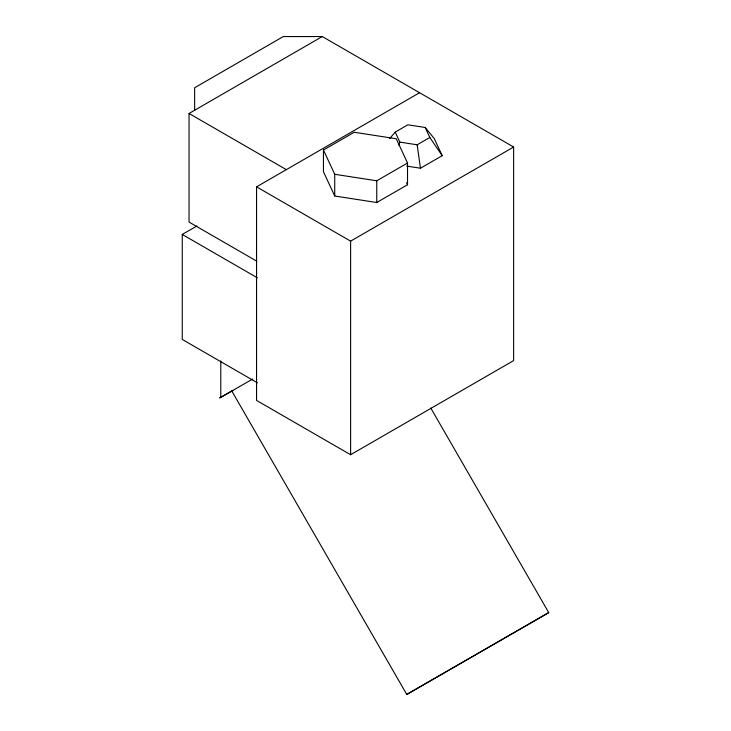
<?xml version="1.0" encoding="UTF-8"?>
<svg xmlns="http://www.w3.org/2000/svg" width="731" height="731" viewBox="0 0 731 731"><rect width="100%" height="100%" fill="white"/><g stroke="black" fill="none" stroke-linecap="round" stroke-linejoin="round"><path stroke-width="1.1" d="M334.725 196.009L334.725 174.289L323.458 150.019L354.233 132.256L396.266 138.762L407.523 163.022L407.523 184.751L376.757 202.514L334.725 196.009L323.458 171.739L323.458 150.019M398.614 145.049L399.848 142.116L395.215 132.128L407.88 124.809L425.186 127.486L434.241 138.552L442.191 155.685L420.471 168.221L406.692 166.092M389.714 138.515L395.215 132.128M232.513 390.582L219.675 398.002L252.762 379.005M232.823 390.473L231.809 391.03L406.774 694.45L548.743 612.615L430.769 408.026M548.743 612.615L406.774 694.45M256.855 261.223L189.046 222.078L189.046 113.479L322.28 36.55L513.628 147.022L513.628 360.602L350.606 454.728L256.554 400.424L256.554 186.844L419.576 92.718M257.394 382.816L182.257 339.431L182.257 234.45L196.95 225.961M399.848 142.116L417.154 144.793L429.828 137.483L425.186 127.486M334.725 174.289L376.757 180.795L407.523 163.022M256.554 186.844L350.606 241.139L513.628 147.022M322.28 36.55L283.308 36.55L194.638 87.747L194.638 110.372M189.046 113.479L286.333 169.647M182.257 234.45L257.394 277.835M429.828 137.483L442.191 155.685M406.591 182.723L407.523 184.751M417.154 144.793L420.471 168.221M376.757 180.795L376.757 202.514M350.606 241.139L350.606 454.728M220.789 361.023L220.789 397.381"/></g></svg>
